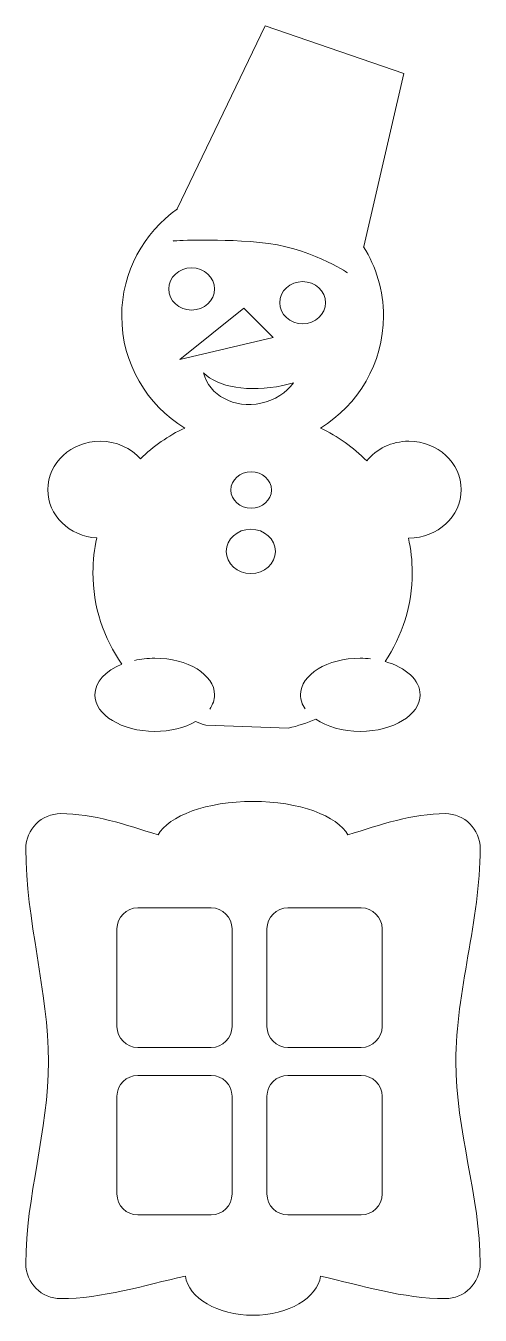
# Model space of a CAD drawing. Header units: centimetres. Extents: x -37 to 30, y -73 to 69.
# Drawn here: x -6.09 to -0.21, y -21.53 to -4.84 of the extents above; entities that cross this region are included whole.
import ezdxf

# ---------------------------------------------------------------- set-up
doc = ezdxf.new("R2010")
doc.units = ezdxf.units.CM
doc.header["$MEASUREMENT"] = 0
doc.layers.add('layer 1', color=7, linetype='Continuous')

msp = doc.modelspace()

# ---------------------------------------------------------------- linework, layer by layer
at = {"layer": 'layer 1', "color": 250, "lineweight": 9}
for points, knots in [([(-1.72205, -7.69858), (-1.55921, -7.95872), (-1.46505, -8.26624), (-1.46505, -8.59572), (-1.46505, -8.59572), (-1.46505, -9.2095), (-1.79177, -9.74712), (-2.28073, -10.04416), (-2.28073, -10.04416), (-2.05583, -10.14992), (-1.85311, -10.29504), (-1.68141, -10.47066), (-1.68141, -10.47066), (-1.55809, -10.31588), (-1.35969, -10.21542), (-1.13593, -10.21542), (-1.13593, -10.21542), (-0.76199, -10.21542), (-0.45873, -10.49594), (-0.45873, -10.84182), (-0.45873, -10.84182), (-0.45873, -11.18772), (-0.76199, -11.46824), (-1.13593, -11.46824), (-1.13593, -11.46824), (-1.13593, -11.46824), (-1.14109, -11.46818), (-1.14109, -11.46818), (-1.14109, -11.46818), (-1.10937, -11.61204), (-1.09251, -11.76146), (-1.09251, -11.91484), (-1.09251, -11.91484), (-1.09251, -12.3412), (-1.22177, -12.7374), (-1.44315, -13.06648), (-1.44315, -13.06648), (-1.17585, -13.14104), (-0.98999, -13.30582), (-0.98999, -13.49708), (-0.98999, -13.49708), (-0.98999, -13.75832), (-1.33667, -13.97018), (-1.76415, -13.97018), (-1.76415, -13.97018), (-1.99327, -13.97018), (-2.19917, -13.9093), (-2.34091, -13.8126), (-2.34091, -13.8126), (-2.45399, -13.8614), (-2.57229, -13.9004), (-2.69475, -13.92852), (-2.69475, -13.92852), (-2.69475, -13.92852), (-3.76145, -13.89138), (-3.76145, -13.89138), (-3.76145, -13.89138), (-3.80797, -13.8772), (-3.85379, -13.86142), (-3.89885, -13.84412), (-3.89885, -13.84412), (-4.03695, -13.92234), (-4.22179, -13.97018), (-4.42489, -13.97018), (-4.42489, -13.97018), (-4.85237, -13.97018), (-5.19905, -13.75832), (-5.19905, -13.49708), (-5.19905, -13.49708), (-5.19905, -13.33174), (-5.06013, -13.18618), (-4.84977, -13.1016), (-4.84977, -13.1016), (-5.08591, -12.76578), (-5.22465, -12.3565), (-5.22465, -11.91484), (-5.22465, -11.91484), (-5.22465, -11.761), (-5.20769, -11.61112), (-5.17577, -11.46686), (-5.17577, -11.46686), (-5.52903, -11.4457), (-5.80861, -11.17392), (-5.80861, -10.84182), (-5.80861, -10.84182), (-5.80861, -10.49594), (-5.50535, -10.21542), (-5.13141, -10.21542), (-5.13141, -10.21542), (-4.92101, -10.21542), (-4.73297, -10.30424), (-4.60875, -10.44352), (-4.60875, -10.44352), (-4.44293, -10.28006), (-4.24965, -10.14442), (-4.03643, -10.04416), (-4.03643, -10.04416), (-4.52541, -9.74712), (-4.85211, -9.2095), (-4.85211, -8.59572), (-4.85211, -8.59572), (-4.85211, -8.02236), (-4.56693, -7.51556), (-4.13081, -7.20916), (-4.13081, -7.20916), (-4.13081, -7.20916), (-4.13295, -7.20872), (-4.13295, -7.20872), (-4.13295, -7.20872), (-4.13295, -7.20872), (-2.99389, -4.83846), (-2.99389, -4.83846), (-2.99389, -4.83846), (-2.99389, -4.83846), (-1.20139, -5.45686), (-1.20139, -5.45686), (-1.20139, -5.45686), (-1.20139, -5.45686), (-1.72051, -7.69472), (-1.72051, -7.69472), (-1.72051, -7.69472), (-1.72051, -7.69472), (-1.72167, -7.69866), (-1.72167, -7.69866), (-1.72167, -7.69866), (-1.72167, -7.69866), (-1.72205, -7.69858), (-1.72205, -7.69858)], [0, 0, 0, 0, 0.03030303, 0.03030303, 0.03030303, 0.03030303, 0.06060606, 0.06060606, 0.06060606, 0.06060606, 0.09090909, 0.09090909, 0.09090909, 0.09090909, 0.12121212, 0.12121212, 0.12121212, 0.12121212, 0.15151515, 0.15151515, 0.15151515, 0.15151515, 0.18181818, 0.18181818, 0.18181818, 0.18181818, 0.21212121, 0.21212121, 0.21212121, 0.21212121, 0.24242424, 0.24242424, 0.24242424, 0.24242424, 0.27272727, 0.27272727, 0.27272727, 0.27272727, 0.3030303, 0.3030303, 0.3030303, 0.3030303, 0.33333333, 0.33333333, 0.33333333, 0.33333333, 0.36363636, 0.36363636, 0.36363636, 0.36363636, 0.39393939, 0.39393939, 0.39393939, 0.39393939, 0.42424242, 0.42424242, 0.42424242, 0.42424242, 0.45454545, 0.45454545, 0.45454545, 0.45454545, 0.48484848, 0.48484848, 0.48484848, 0.48484848, 0.51515152, 0.51515152, 0.51515152, 0.51515152, 0.54545455, 0.54545455, 0.54545455, 0.54545455, 0.57575758, 0.57575758, 0.57575758, 0.57575758, 0.60606061, 0.60606061, 0.60606061, 0.60606061, 0.63636364, 0.63636364, 0.63636364, 0.63636364, 0.66666667, 0.66666667, 0.66666667, 0.66666667, 0.6969697, 0.6969697, 0.6969697, 0.6969697, 0.72727273, 0.72727273, 0.72727273, 0.72727273, 0.75757576, 0.75757576, 0.75757576, 0.75757576, 0.78787879, 0.78787879, 0.78787879, 0.78787879, 0.81818182, 0.81818182, 0.81818182, 0.81818182, 0.84848485, 0.84848485, 0.84848485, 0.84848485, 0.87878788, 0.87878788, 0.87878788, 0.87878788, 0.90909091, 0.90909091, 0.90909091, 0.90909091, 0.93939394, 0.93939394, 0.93939394, 0.93939394, 1, 1, 1, 1]), ([(-4.18572, -7.62389), (-4.18572, -7.62389), (-3.70617, -7.58608), (-3.06967, -7.6417), (-3.06967, -7.6417), (-2.43318, -7.69733), (-1.93128, -8.03455), (-1.93128, -8.03455)], [0, 0, 0, 0, 0.33333333, 0.33333333, 0.33333333, 0.33333333, 1, 1, 1, 1]), ([(-3.94749, -7.97162), (-3.78359, -7.97162), (-3.65065, -8.09392), (-3.65065, -8.24472), (-3.65065, -8.24472), (-3.65065, -8.3955), (-3.78359, -8.5178), (-3.94749, -8.5178), (-3.94749, -8.5178), (-4.11139, -8.5178), (-4.24433, -8.3955), (-4.24433, -8.24472), (-4.24433, -8.24472), (-4.24433, -8.09392), (-4.11139, -7.97162), (-3.94749, -7.97162)], [0, 0, 0, 0, 0.2, 0.2, 0.2, 0.2, 0.4, 0.4, 0.4, 0.4, 0.6, 0.6, 0.6, 0.6, 1, 1, 1, 1]), ([(-2.51077, -8.14972), (-2.34687, -8.14972), (-2.21393, -8.27202), (-2.21393, -8.42282), (-2.21393, -8.42282), (-2.21393, -8.57362), (-2.34687, -8.69592), (-2.51077, -8.69592), (-2.51077, -8.69592), (-2.67467, -8.69592), (-2.80761, -8.57362), (-2.80761, -8.42282), (-2.80761, -8.42282), (-2.80761, -8.27202), (-2.67467, -8.14972), (-2.51077, -8.14972)], [0, 0, 0, 0, 0.2, 0.2, 0.2, 0.2, 0.4, 0.4, 0.4, 0.4, 0.6, 0.6, 0.6, 0.6, 1, 1, 1, 1]), ([(-4.10185, -9.15898), (-4.10185, -9.15898), (-3.27069, -8.49406), (-3.27069, -8.49406), (-3.27069, -8.49406), (-3.27069, -8.49406), (-2.89073, -8.87402), (-2.89073, -8.87402), (-2.89073, -8.87402), (-2.89073, -8.87402), (-4.10185, -9.15898), (-4.10185, -9.15898)], [0, 0, 0, 0, 0.25, 0.25, 0.25, 0.25, 0.5, 0.5, 0.5, 0.5, 1, 1, 1, 1]), ([(-2.76661, -9.49404), (-3.20671, -9.58808), (-3.61323, -9.51446), (-3.79183, -9.32986), (-3.79183, -9.32986), (-3.72323, -9.62138), (-3.39343, -9.79754), (-3.04981, -9.72412), (-3.04981, -9.72412), (-2.87049, -9.6858), (-2.72239, -9.58702), (-2.62977, -9.45948), (-2.62977, -9.45948), (-2.67413, -9.47248), (-2.71981, -9.48404), (-2.76661, -9.49404)], [0, 0, 0, 0, 0.2, 0.2, 0.2, 0.2, 0.4, 0.4, 0.4, 0.4, 0.6, 0.6, 0.6, 0.6, 1, 1, 1, 1]), ([(-3.17697, -10.60974), (-3.03215, -10.60974), (-2.91471, -10.71582), (-2.91471, -10.84662), (-2.91471, -10.84662), (-2.91471, -10.97742), (-3.03215, -11.0835), (-3.17697, -11.0835), (-3.17697, -11.0835), (-3.32179, -11.0835), (-3.43923, -10.97742), (-3.43923, -10.84662), (-3.43923, -10.84662), (-3.43923, -10.71582), (-3.32179, -10.60974), (-3.17697, -10.60974)], [0, 0, 0, 0, 0.2, 0.2, 0.2, 0.2, 0.4, 0.4, 0.4, 0.4, 0.6, 0.6, 0.6, 0.6, 1, 1, 1, 1]), ([(-3.18119, -11.35422), (-3.00601, -11.35422), (-2.86395, -11.48254), (-2.86395, -11.64076), (-2.86395, -11.64076), (-2.86395, -11.799), (-3.00601, -11.92732), (-3.18119, -11.92732), (-3.18119, -11.92732), (-3.35639, -11.92732), (-3.49845, -11.799), (-3.49845, -11.64076), (-3.49845, -11.64076), (-3.49845, -11.48254), (-3.35639, -11.35422), (-3.18119, -11.35422)], [0, 0, 0, 0, 0.2, 0.2, 0.2, 0.2, 0.4, 0.4, 0.4, 0.4, 0.6, 0.6, 0.6, 0.6, 1, 1, 1, 1]), ([(-4.68659, -13.0517), (-4.60487, -13.03376), (-4.51673, -13.02398), (-4.42489, -13.02398), (-4.42489, -13.02398), (-3.99741, -13.02398), (-3.65073, -13.23586), (-3.65073, -13.49708), (-3.65073, -13.49708), (-3.65073, -13.56238), (-3.67241, -13.62462), (-3.71159, -13.68122)], [0, 0, 0, 0, 0.25, 0.25, 0.25, 0.25, 0.5, 0.5, 0.5, 0.5, 1, 1, 1, 1]), ([(-2.47929, -13.67856), (-2.51729, -13.62268), (-2.53831, -13.56138), (-2.53831, -13.49708), (-2.53831, -13.49708), (-2.53831, -13.23586), (-2.19163, -13.02398), (-1.76415, -13.02398), (-1.76415, -13.02398), (-1.71907, -13.02398), (-1.67485, -13.02634), (-1.63191, -13.03086)], [0, 0, 0, 0, 0.25, 0.25, 0.25, 0.25, 0.5, 0.5, 0.5, 0.5, 1, 1, 1, 1])]:
    msp.add_open_spline(points, degree=3, knots=knots, dxfattribs=at)
at = {"layer": 'layer 1', "color": 2, "lineweight": 9}
for points, knots in [([(-5.64137, -21.3128), (-5.10769, -21.3128), (-4.56765, -21.14146), (-4.02747, -21.02126), (-4.02747, -21.02126), (-3.98793, -21.30462), (-3.61153, -21.52696), (-3.15309, -21.52696), (-3.15309, -21.52696), (-2.69509, -21.52696), (-2.31895, -21.30504), (-2.27883, -21.02204), (-2.27883, -21.02204), (-1.74305, -21.14218), (-1.20709, -21.3128), (-0.66481, -21.3128), (-0.66481, -21.3128), (-0.41597, -21.3128), (-0.21241, -21.10924), (-0.21241, -20.86038), (-0.21241, -20.86038), (-0.21241, -19.99296), (-0.52853, -19.13734), (-0.52853, -18.24194), (-0.52853, -18.24194), (-0.52853, -17.34654), (-0.21241, -16.41136), (-0.21241, -15.48798), (-0.21241, -15.48798), (-0.21241, -15.23912), (-0.41597, -15.03556), (-0.66481, -15.03556), (-0.66481, -15.03556), (-1.08449, -15.03556), (-1.50417, -15.1743), (-1.92383, -15.31138), (-1.92383, -15.31138), (-2.05753, -15.0625), (-2.55719, -14.87752), (-3.15309, -14.87752), (-3.15309, -14.87752), (-3.74899, -14.87752), (-4.24865, -15.0625), (-4.38235, -15.31138), (-4.38235, -15.31138), (-4.80203, -15.1743), (-5.22171, -15.03556), (-5.64137, -15.03556), (-5.64137, -15.03556), (-5.89021, -15.03556), (-6.09377, -15.23912), (-6.09377, -15.48798), (-6.09377, -15.48798), (-6.09377, -16.41136), (-5.80023, -17.34654), (-5.80023, -18.24194), (-5.80023, -18.24194), (-5.80023, -19.13734), (-6.09377, -19.99296), (-6.09377, -20.86038), (-6.09377, -20.86038), (-6.09377, -21.10924), (-5.89021, -21.3128), (-5.64137, -21.3128)], [0, 0, 0, 0, 0.05882353, 0.05882353, 0.05882353, 0.05882353, 0.11764706, 0.11764706, 0.11764706, 0.11764706, 0.17647059, 0.17647059, 0.17647059, 0.17647059, 0.23529412, 0.23529412, 0.23529412, 0.23529412, 0.29411765, 0.29411765, 0.29411765, 0.29411765, 0.35294118, 0.35294118, 0.35294118, 0.35294118, 0.41176471, 0.41176471, 0.41176471, 0.41176471, 0.47058824, 0.47058824, 0.47058824, 0.47058824, 0.52941176, 0.52941176, 0.52941176, 0.52941176, 0.58823529, 0.58823529, 0.58823529, 0.58823529, 0.64705882, 0.64705882, 0.64705882, 0.64705882, 0.70588235, 0.70588235, 0.70588235, 0.70588235, 0.76470588, 0.76470588, 0.76470588, 0.76470588, 0.82352941, 0.82352941, 0.82352941, 0.82352941, 0.88235294, 0.88235294, 0.88235294, 0.88235294, 1, 1, 1, 1]), ([(-4.64337, -18.0613), (-4.64337, -18.0613), (-3.69501, -18.0613), (-3.69501, -18.0613), (-3.69501, -18.0613), (-3.54597, -18.0613), (-3.42405, -17.93938), (-3.42405, -17.79034), (-3.42405, -17.79034), (-3.42405, -17.79034), (-3.42405, -16.52586), (-3.42405, -16.52586), (-3.42405, -16.52586), (-3.42405, -16.37682), (-3.54597, -16.2549), (-3.69501, -16.2549), (-3.69501, -16.2549), (-3.69501, -16.2549), (-4.64337, -16.2549), (-4.64337, -16.2549), (-4.64337, -16.2549), (-4.79241, -16.2549), (-4.91433, -16.37682), (-4.91433, -16.52586), (-4.91433, -16.52586), (-4.91433, -16.52586), (-4.91433, -17.79034), (-4.91433, -17.79034), (-4.91433, -17.79034), (-4.91433, -17.93938), (-4.79241, -18.0613), (-4.64337, -18.0613)], [0, 0, 0, 0, 0.11111111, 0.11111111, 0.11111111, 0.11111111, 0.22222222, 0.22222222, 0.22222222, 0.22222222, 0.33333333, 0.33333333, 0.33333333, 0.33333333, 0.44444444, 0.44444444, 0.44444444, 0.44444444, 0.55555556, 0.55555556, 0.55555556, 0.55555556, 0.66666667, 0.66666667, 0.66666667, 0.66666667, 0.77777778, 0.77777778, 0.77777778, 0.77777778, 1, 1, 1, 1]), ([(-2.70149, -18.0613), (-2.70149, -18.0613), (-1.75313, -18.0613), (-1.75313, -18.0613), (-1.75313, -18.0613), (-1.60409, -18.0613), (-1.48217, -17.93938), (-1.48217, -17.79034), (-1.48217, -17.79034), (-1.48217, -17.79034), (-1.48217, -16.52586), (-1.48217, -16.52586), (-1.48217, -16.52586), (-1.48217, -16.37682), (-1.60409, -16.2549), (-1.75313, -16.2549), (-1.75313, -16.2549), (-1.75313, -16.2549), (-2.70149, -16.2549), (-2.70149, -16.2549), (-2.70149, -16.2549), (-2.85053, -16.2549), (-2.97245, -16.37682), (-2.97245, -16.52586), (-2.97245, -16.52586), (-2.97245, -16.52586), (-2.97245, -17.79034), (-2.97245, -17.79034), (-2.97245, -17.79034), (-2.97245, -17.93938), (-2.85053, -18.0613), (-2.70149, -18.0613)], [0, 0, 0, 0, 0.11111111, 0.11111111, 0.11111111, 0.11111111, 0.22222222, 0.22222222, 0.22222222, 0.22222222, 0.33333333, 0.33333333, 0.33333333, 0.33333333, 0.44444444, 0.44444444, 0.44444444, 0.44444444, 0.55555556, 0.55555556, 0.55555556, 0.55555556, 0.66666667, 0.66666667, 0.66666667, 0.66666667, 0.77777778, 0.77777778, 0.77777778, 0.77777778, 1, 1, 1, 1]), ([(-4.64337, -20.22896), (-4.64337, -20.22896), (-3.69501, -20.22896), (-3.69501, -20.22896), (-3.69501, -20.22896), (-3.54597, -20.22896), (-3.42405, -20.10704), (-3.42405, -19.958), (-3.42405, -19.958), (-3.42405, -19.958), (-3.42405, -18.69352), (-3.42405, -18.69352), (-3.42405, -18.69352), (-3.42405, -18.54448), (-3.54597, -18.42256), (-3.69501, -18.42256), (-3.69501, -18.42256), (-3.69501, -18.42256), (-4.64337, -18.42256), (-4.64337, -18.42256), (-4.64337, -18.42256), (-4.79241, -18.42256), (-4.91433, -18.54448), (-4.91433, -18.69352), (-4.91433, -18.69352), (-4.91433, -18.69352), (-4.91433, -19.958), (-4.91433, -19.958), (-4.91433, -19.958), (-4.91433, -20.10704), (-4.79241, -20.22896), (-4.64337, -20.22896)], [0, 0, 0, 0, 0.11111111, 0.11111111, 0.11111111, 0.11111111, 0.22222222, 0.22222222, 0.22222222, 0.22222222, 0.33333333, 0.33333333, 0.33333333, 0.33333333, 0.44444444, 0.44444444, 0.44444444, 0.44444444, 0.55555556, 0.55555556, 0.55555556, 0.55555556, 0.66666667, 0.66666667, 0.66666667, 0.66666667, 0.77777778, 0.77777778, 0.77777778, 0.77777778, 1, 1, 1, 1]), ([(-2.70149, -20.22896), (-2.70149, -20.22896), (-1.75313, -20.22896), (-1.75313, -20.22896), (-1.75313, -20.22896), (-1.60409, -20.22896), (-1.48217, -20.10704), (-1.48217, -19.958), (-1.48217, -19.958), (-1.48217, -19.958), (-1.48217, -18.69352), (-1.48217, -18.69352), (-1.48217, -18.69352), (-1.48217, -18.54448), (-1.60409, -18.42256), (-1.75313, -18.42256), (-1.75313, -18.42256), (-1.75313, -18.42256), (-2.70149, -18.42256), (-2.70149, -18.42256), (-2.70149, -18.42256), (-2.85053, -18.42256), (-2.97245, -18.54448), (-2.97245, -18.69352), (-2.97245, -18.69352), (-2.97245, -18.69352), (-2.97245, -19.958), (-2.97245, -19.958), (-2.97245, -19.958), (-2.97245, -20.10704), (-2.85053, -20.22896), (-2.70149, -20.22896)], [0, 0, 0, 0, 0.11111111, 0.11111111, 0.11111111, 0.11111111, 0.22222222, 0.22222222, 0.22222222, 0.22222222, 0.33333333, 0.33333333, 0.33333333, 0.33333333, 0.44444444, 0.44444444, 0.44444444, 0.44444444, 0.55555556, 0.55555556, 0.55555556, 0.55555556, 0.66666667, 0.66666667, 0.66666667, 0.66666667, 0.77777778, 0.77777778, 0.77777778, 0.77777778, 1, 1, 1, 1])]:
    msp.add_open_spline(points, degree=3, knots=knots, dxfattribs=at)

doc.saveas('drawing.dxf')
